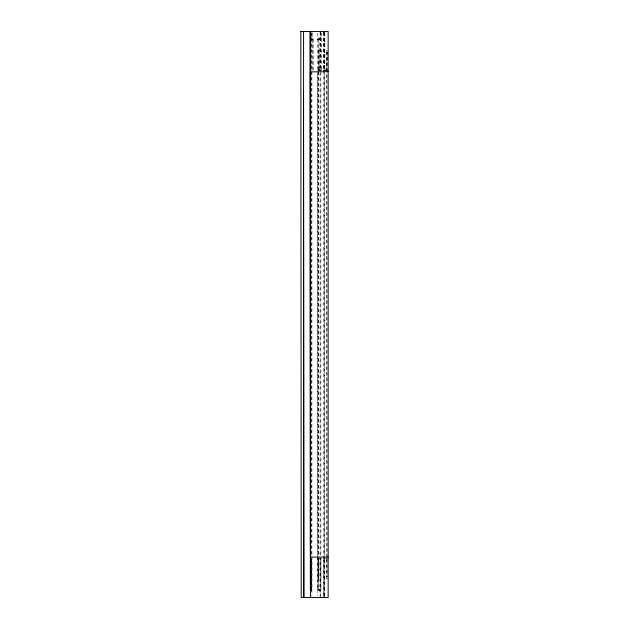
<?xml version="1.0" encoding="UTF-8"?>
<svg xmlns="http://www.w3.org/2000/svg" width="629" height="629" viewBox="0 0 629 629"><rect width="100%" height="100%" fill="white"/><g stroke="black" fill="none" stroke-linecap="round" stroke-linejoin="round"><path stroke-width="0.47" stroke-dasharray="3.15 2.36" d="M311.835 589.931L311.174 591.229L311.835 589.939L311.858 558.072M317.566 558.065L317.566 589.648L320.075 591.229L320.075 558.08L320.075 596.756M317.566 557.105L317.566 72.87M320.876 596.756L320.876 558.072L320.876 590.796L318.376 589.216L318.376 558.057M323.707 596.355L323.668 557.105M324.517 596.355L324.564 72.87M326.946 578.987L326.742 72.87M326.946 558.057L326.946 577.013L326.946 72.87M326.844 70.715L327.033 49.919M326.742 71.887L326.946 50.006M326.742 578.79L326.946 578.137M324.517 70.676L324.116 70.023L323.707 70.676M323.707 558.324L324.116 558.969L324.517 558.324M324.556 32.96L323.676 32.96M323.676 596.033L324.556 596.033M317.566 589.459L320.075 591.071M311.662 33.368L311.756 70.904M324.761 33.054L324.053 33.054M324.493 33.062L323.731 33.062M323.731 595.93L324.493 595.93M311.174 39.501C315.672 40.681 310.451 34.831 312.416 33.038M320.075 37.764L317.566 39.344L320.664 37.74M321.411 38.165L319.084 39.737L319.084 70.747M317.566 39.541L320.075 37.921M318.376 39.981L320.876 38.361M318.376 39.776L320.876 38.196M312.904 39.493L312.951 70.715M318.376 579.065L318.573 558.057L318.376 578.924M319.084 49.982L319.273 70.747M318.376 50.068L318.573 70.935M326.946 52.474L326.946 52.883M326.946 576.109L326.946 576.518M311.662 36.246L312.416 36.246M319.084 69.953L324.037 69.953M324.784 69.953L327.41 69.953M318.376 70.133L323.707 70.133M324.517 70.133L327.347 70.133M317.566 70.739L328.157 70.739M318.376 558.859L323.707 558.859M324.517 558.859L327.347 558.859M311.583 589.648L311.756 558.065L311.654 589.648M320.075 594.594L320.876 594.594M326.946 52.372L327.033 51.885L327.033 70.755M326.946 50.863L326.75 50.249M327.033 52.27L326.946 70.935M318.376 589.011L320.876 590.631M313.03 39.218L313.03 70.739M324.823 32.771L324.823 70.723M324.784 32.629L324.784 71.698M324.564 32.779L324.564 70.904M324.564 596.213L324.564 558.088L324.517 596.756M324.517 32.637L324.517 70.92M324.517 71.887L324.517 557.105M324.037 32.236L324.037 70.983M323.998 32.771L323.998 70.723M323.707 32.236L323.707 557.105M323.707 558.072L323.707 596.756M321.411 33.195L321.411 70.739M320.876 32.236L320.876 70.92M320.876 71.887L320.876 556.122M320.664 32.236L320.664 70.731M320.075 32.236L320.075 70.92M320.075 72.87L320.075 557.105M318.573 71.887L318.573 557.105M318.337 39.305L318.376 71.077M318.376 71.887L318.376 557.105M318.376 557.915L318.376 589.216M317.566 33.243L317.566 70.928M317.566 71.525L317.566 556.122M317.566 556.484L317.566 595.749M311.905 32.26L311.858 70.928M311.905 71.525L311.905 595.749M311.756 71.887L311.756 556.122M311.835 39.25L311.174 37.96L311.835 39.25"/><path stroke-width="0.94" d="M310.364 589.648L310.364 71.887L328.157 71.698M310.443 597.542L310.364 31.45L328.157 31.45L328.157 597.542L301.228 597.55L300.843 31.466L310.066 31.466L310.411 552.333M302.753 31.466L303.571 31.466L303.697 597.55M310.364 557.105L328.157 557.105M302.046 31.466L300.843 31.466M303.949 597.55L303.493 92.4"/></g></svg>
